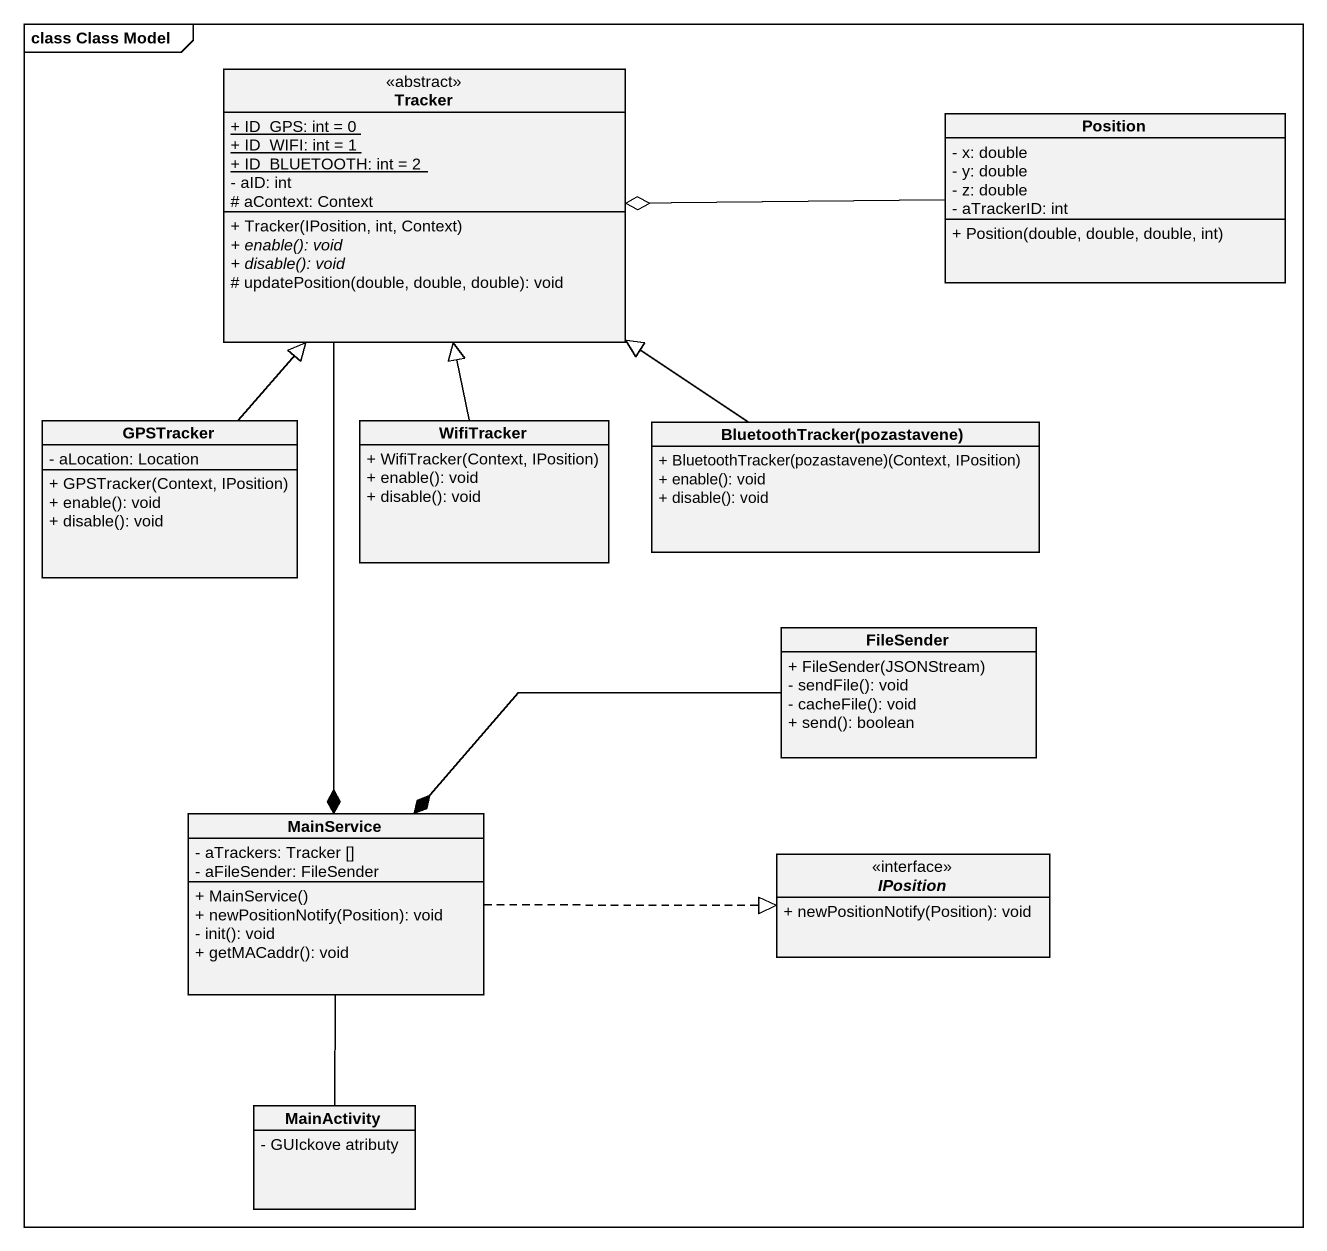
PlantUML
@startuml
mainframe class Class Model
hide circle
hide empty members
skinparam classAttributeIconSize 0
class Tracker <<abstract>> {
  {static} + ID_GPS: int = 0
  {static} + ID_WIFI: int = 1
  {static} + ID_BLUETOOTH: int = 2
  - aID: int
  # aContext: Context
  + Tracker(IPosition, int, Context)
  {abstract} + enable(): void
  {abstract} + disable(): void
  # updatePosition(double, double, double): void
}
class Position {
  - x: double
  - y: double
  - z: double
  - aTrackerID: int
  + Position(double, double, double, int)
}
class GPSTracker {
  - aLocation: Location
  + GPSTracker(Context, IPosition)
  + enable(): void
  + disable(): void
}
class WifiTracker {
  + WifiTracker(Context, IPosition)
  + enable(): void
  + disable(): void
}
class "BluetoothTracker(pozastavene)" as BluetoothTracker_pozastavene {
  + BluetoothTracker(pozastavene)(Context, IPosition)
  + enable(): void
  + disable(): void
}
class FileSender {
  + FileSender(JSONStream)
  - sendFile(): void
  - cacheFile(): void
  + send(): boolean
}
class MainService {
  - aTrackers: Tracker []
  - aFileSender: FileSender
  + MainService()
  + newPositionNotify(Position): void
  - init(): void
  + getMACaddr(): void
}
interface IPosition {
  + newPositionNotify(Position): void
}
class MainActivity {
  - GUIckove atributy
}
Tracker --* MainService
Position -left-o Tracker
GPSTracker -up-|> Tracker
WifiTracker -up-|> Tracker
BluetoothTracker_pozastavene -up-|> Tracker
FileSender -left-* MainService
MainService .right.|> IPosition
MainService -- MainActivity
@enduml
